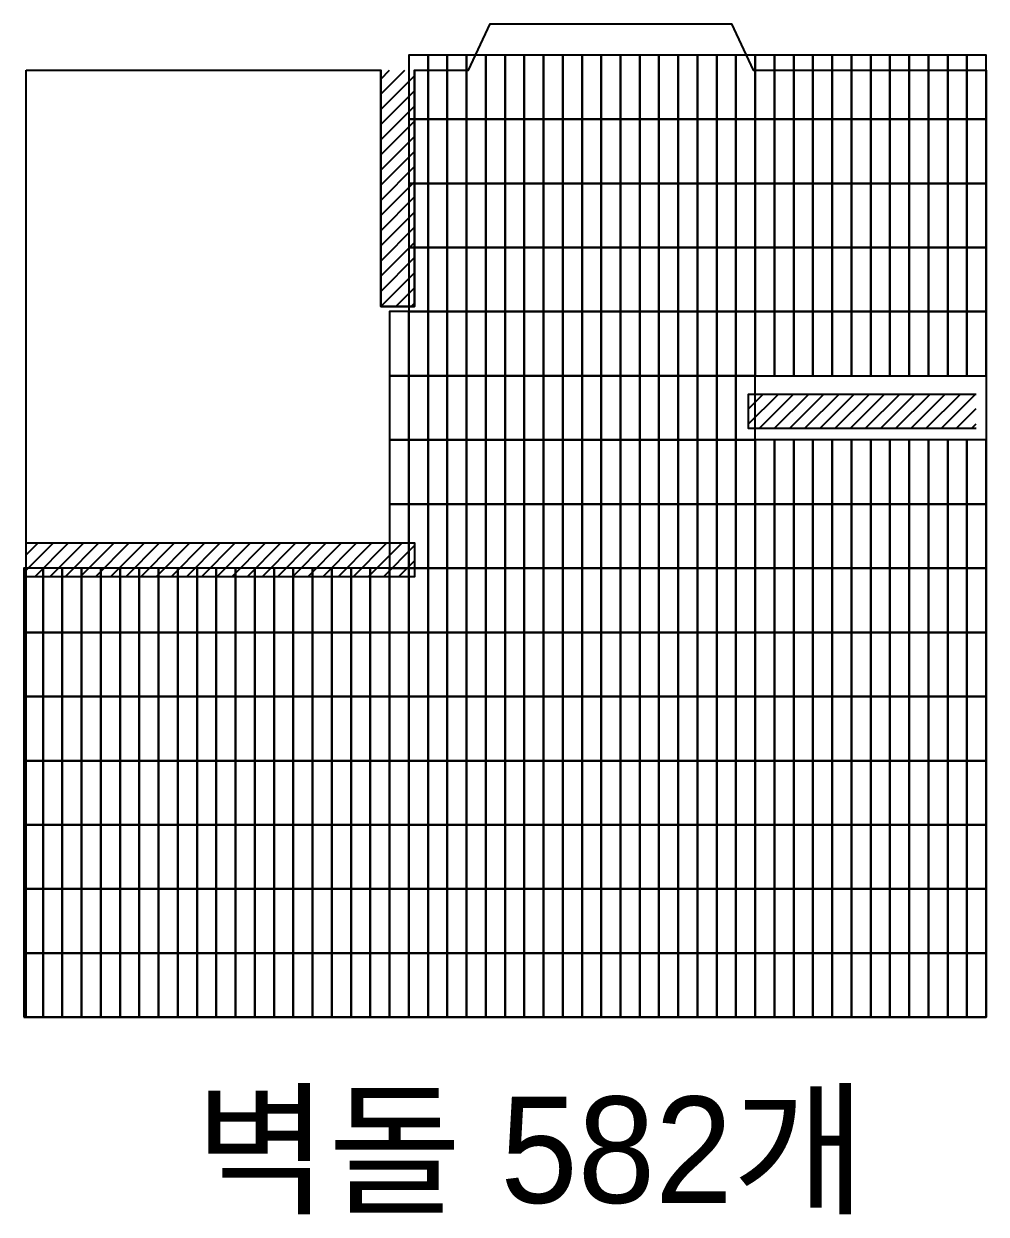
# Model space of a CAD drawing. Header units: millimetres. Extents: x -551172 to 227904, y -3435 to 261611.
# Drawn here: x 160068 to 162918, y 67914 to 71439 of the extents above; entities that cross this region are included whole.
import ezdxf
from ezdxf.enums import TextEntityAlignment as Align

# ---------------------------------------------------------------- set-up
doc = ezdxf.new("R2010")
doc.units = ezdxf.units.MM
doc.header["$LTSCALE"] = 100
for name, color, linetype in [('F-HAT', 251, 'Continuous'), ('F-TEXT @ 1', 3, 'Continuous'), ('F-WALL1', 2, 'Continuous'), ('F-WALL2', 3, 'Continuous')]:
    doc.layers.add(name, color=color, linetype=linetype)
doc.styles.add('YOURNAME', font='HYWULM.TTF')
pattern_1 = [(45, (15384.726, -20000), (-22.4506403, 22.4506403), [])]

msp = doc.modelspace()

# ---------------------------------------------------------------- hatches: boundary and pattern name
at = {"layer": 'F-HAT'}
h = msp.add_hatch(dxfattribs=at)
h.set_pattern_fill('ANSI31', color=256, scale=10)
h.set_pattern_definition(pattern_1)
h.paths.add_polyline_path([(161225.4, 71301.8), (161125.4, 71301.8), (161125.4, 70601.8), (161225.4, 70601.8)])
h.paths.add_polyline_path([(161225.4, 69901.8), (160075.4, 69901.8), (160075.4, 69801.8), (161225.4, 69801.8)])
h = msp.add_hatch(dxfattribs=at)
h.set_pattern_fill('ANSI31', color=256, scale=10)
h.set_pattern_definition(pattern_1)
h.paths.add_polyline_path([(162888.4, 70241.8), (162888.4, 70341.8), (162213.4, 70341.8), (162213.4, 70241.8)])

# ---------------------------------------------------------------- linework, layer by layer
at = {"layer": 'F-WALL1'}
msp.add_lwpolyline([(160075.4, 71301.8), (161125.4, 71301.8), (161125.4, 70601.8), (161225.4, 70601.8), (161225.4, 71301.8), (161385.4, 71301.8), (161449.4, 71439.3), (162164.4, 71439.3), (162228.4, 71301.8), (162918.4, 71301.8), (162918.4, 68496.8), (160075.4, 68496.8), (160075.4, 71301.8)], dxfattribs=at)
at = {"layer": 'F-WALL1', "color": 6}
for points in [[(161208.4, 71156.8), (161265.4, 71156.8), (161265.4, 71346.8), (161208.4, 71346.8)], [(161265.4, 71156.8), (161322.4, 71156.8), (161322.4, 71346.8), (161265.4, 71346.8)], [(161322.4, 71156.8), (161379.4, 71156.8), (161379.4, 71346.8), (161322.4, 71346.8)], [(161379.4, 71156.8), (161436.4, 71156.8), (161436.4, 71346.8), (161379.4, 71346.8)], [(161436.4, 71156.8), (161493.4, 71156.8), (161493.4, 71346.8), (161436.4, 71346.8)], [(161493.4, 71156.8), (161550.4, 71156.8), (161550.4, 71346.8), (161493.4, 71346.8)], [(161550.4, 71156.8), (161607.4, 71156.8), (161607.4, 71346.8), (161550.4, 71346.8)], [(161607.4, 71156.8), (161664.4, 71156.8), (161664.4, 71346.8), (161607.4, 71346.8)], [(161664.4, 71156.8), (161721.4, 71156.8), (161721.4, 71346.8), (161664.4, 71346.8)], [(161721.4, 71156.8), (161778.4, 71156.8), (161778.4, 71346.8), (161721.4, 71346.8)], [(161778.4, 71156.8), (161835.4, 71156.8), (161835.4, 71346.8), (161778.4, 71346.8)], [(161835.4, 71156.8), (161892.4, 71156.8), (161892.4, 71346.8), (161835.4, 71346.8)], [(161892.4, 71156.8), (161949.4, 71156.8), (161949.4, 71346.8), (161892.4, 71346.8)], [(161949.4, 71156.8), (162006.4, 71156.8), (162006.4, 71346.8), (161949.4, 71346.8)], [(162006.4, 71156.8), (162063.4, 71156.8), (162063.4, 71346.8), (162006.4, 71346.8)], [(162063.4, 71156.8), (162120.4, 71156.8), (162120.4, 71346.8), (162063.4, 71346.8)], [(162120.4, 71156.8), (162177.4, 71156.8), (162177.4, 71346.8), (162120.4, 71346.8)], [(162177.4, 71156.8), (162234.4, 71156.8), (162234.4, 71346.8), (162177.4, 71346.8)], [(162234.4, 71156.8), (162291.4, 71156.8), (162291.4, 71346.8), (162234.4, 71346.8)], [(162291.4, 71156.8), (162348.4, 71156.8), (162348.4, 71346.8), (162291.4, 71346.8)], [(162348.4, 71156.8), (162405.4, 71156.8), (162405.4, 71346.8), (162348.4, 71346.8)], [(162405.4, 71156.8), (162462.4, 71156.8), (162462.4, 71346.8), (162405.4, 71346.8)], [(162462.4, 71156.8), (162519.4, 71156.8), (162519.4, 71346.8), (162462.4, 71346.8)], [(162519.4, 71156.8), (162576.4, 71156.8), (162576.4, 71346.8), (162519.4, 71346.8)], [(162576.4, 71156.8), (162633.4, 71156.8), (162633.4, 71346.8), (162576.4, 71346.8)], [(162633.4, 71156.8), (162690.4, 71156.8), (162690.4, 71346.8), (162633.4, 71346.8)], [(162690.4, 71156.8), (162747.4, 71156.8), (162747.4, 71346.8), (162690.4, 71346.8)], [(162747.4, 71156.8), (162804.4, 71156.8), (162804.4, 71346.8), (162747.4, 71346.8)], [(162804.4, 71156.8), (162861.4, 71156.8), (162861.4, 71346.8), (162804.4, 71346.8)], [(162861.4, 71156.8), (162918.4, 71156.8), (162918.4, 71346.8), (162861.4, 71346.8)], [(161208.4, 70966.8), (161265.4, 70966.8), (161265.4, 71156.8), (161208.4, 71156.8)], [(161265.4, 70966.8), (161322.4, 70966.8), (161322.4, 71156.8), (161265.4, 71156.8)], [(161322.4, 70966.8), (161379.4, 70966.8), (161379.4, 71156.8), (161322.4, 71156.8)], [(161379.4, 70966.8), (161436.4, 70966.8), (161436.4, 71156.8), (161379.4, 71156.8)], [(161436.4, 70966.8), (161493.4, 70966.8), (161493.4, 71156.8), (161436.4, 71156.8)], [(161493.4, 70966.8), (161550.4, 70966.8), (161550.4, 71156.8), (161493.4, 71156.8)], [(161550.4, 70966.8), (161607.4, 70966.8), (161607.4, 71156.8), (161550.4, 71156.8)], [(161607.4, 70966.8), (161664.4, 70966.8), (161664.4, 71156.8), (161607.4, 71156.8)], [(161664.4, 70966.8), (161721.4, 70966.8), (161721.4, 71156.8), (161664.4, 71156.8)], [(161721.4, 70966.8), (161778.4, 70966.8), (161778.4, 71156.8), (161721.4, 71156.8)], [(161778.4, 70966.8), (161835.4, 70966.8), (161835.4, 71156.8), (161778.4, 71156.8)], [(161835.4, 70966.8), (161892.4, 70966.8), (161892.4, 71156.8), (161835.4, 71156.8)], [(161892.4, 70966.8), (161949.4, 70966.8), (161949.4, 71156.8), (161892.4, 71156.8)], [(161949.4, 70966.8), (162006.4, 70966.8), (162006.4, 71156.8), (161949.4, 71156.8)], [(162006.4, 70966.8), (162063.4, 70966.8), (162063.4, 71156.8), (162006.4, 71156.8)], [(162063.4, 70966.8), (162120.4, 70966.8), (162120.4, 71156.8), (162063.4, 71156.8)], [(162120.4, 70966.8), (162177.4, 70966.8), (162177.4, 71156.8), (162120.4, 71156.8)], [(162177.4, 70966.8), (162234.4, 70966.8), (162234.4, 71156.8), (162177.4, 71156.8)], [(162234.4, 70966.8), (162291.4, 70966.8), (162291.4, 71156.8), (162234.4, 71156.8)], [(162291.4, 70966.8), (162348.4, 70966.8), (162348.4, 71156.8), (162291.4, 71156.8)], [(162348.4, 70966.8), (162405.4, 70966.8), (162405.4, 71156.8), (162348.4, 71156.8)], [(162405.4, 70966.8), (162462.4, 70966.8), (162462.4, 71156.8), (162405.4, 71156.8)], [(162462.4, 70966.8), (162519.4, 70966.8), (162519.4, 71156.8), (162462.4, 71156.8)], [(162519.4, 70966.8), (162576.4, 70966.8), (162576.4, 71156.8), (162519.4, 71156.8)], [(162576.4, 70966.8), (162633.4, 70966.8), (162633.4, 71156.8), (162576.4, 71156.8)], [(162633.4, 70966.8), (162690.4, 70966.8), (162690.4, 71156.8), (162633.4, 71156.8)], [(162690.4, 70966.8), (162747.4, 70966.8), (162747.4, 71156.8), (162690.4, 71156.8)], [(162747.4, 70966.8), (162804.4, 70966.8), (162804.4, 71156.8), (162747.4, 71156.8)], [(162804.4, 70966.8), (162861.4, 70966.8), (162861.4, 71156.8), (162804.4, 71156.8)], [(162861.4, 70966.8), (162918.4, 70966.8), (162918.4, 71156.8), (162861.4, 71156.8)], [(161208.4, 70776.8), (161265.4, 70776.8), (161265.4, 70966.8), (161208.4, 70966.8)], [(161265.4, 70776.8), (161322.4, 70776.8), (161322.4, 70966.8), (161265.4, 70966.8)], [(161322.4, 70776.8), (161379.4, 70776.8), (161379.4, 70966.8), (161322.4, 70966.8)], [(161379.4, 70776.8), (161436.4, 70776.8), (161436.4, 70966.8), (161379.4, 70966.8)], [(161436.4, 70776.8), (161493.4, 70776.8), (161493.4, 70966.8), (161436.4, 70966.8)], [(161493.4, 70776.8), (161550.4, 70776.8), (161550.4, 70966.8), (161493.4, 70966.8)], [(161550.4, 70776.8), (161607.4, 70776.8), (161607.4, 70966.8), (161550.4, 70966.8)], [(161607.4, 70776.8), (161664.4, 70776.8), (161664.4, 70966.8), (161607.4, 70966.8)], [(161664.4, 70776.8), (161721.4, 70776.8), (161721.4, 70966.8), (161664.4, 70966.8)], [(161721.4, 70776.8), (161778.4, 70776.8), (161778.4, 70966.8), (161721.4, 70966.8)], [(161778.4, 70776.8), (161835.4, 70776.8), (161835.4, 70966.8), (161778.4, 70966.8)], [(161835.4, 70776.8), (161892.4, 70776.8), (161892.4, 70966.8), (161835.4, 70966.8)], [(161892.4, 70776.8), (161949.4, 70776.8), (161949.4, 70966.8), (161892.4, 70966.8)], [(161949.4, 70776.8), (162006.4, 70776.8), (162006.4, 70966.8), (161949.4, 70966.8)], [(162006.4, 70776.8), (162063.4, 70776.8), (162063.4, 70966.8), (162006.4, 70966.8)], [(162063.4, 70776.8), (162120.4, 70776.8), (162120.4, 70966.8), (162063.4, 70966.8)], [(162120.4, 70776.8), (162177.4, 70776.8), (162177.4, 70966.8), (162120.4, 70966.8)], [(162177.4, 70776.8), (162234.4, 70776.8), (162234.4, 70966.8), (162177.4, 70966.8)], [(162234.4, 70776.8), (162291.4, 70776.8), (162291.4, 70966.8), (162234.4, 70966.8)], [(162291.4, 70776.8), (162348.4, 70776.8), (162348.4, 70966.8), (162291.4, 70966.8)], [(162348.4, 70776.8), (162405.4, 70776.8), (162405.4, 70966.8), (162348.4, 70966.8)], [(162405.4, 70776.8), (162462.4, 70776.8), (162462.4, 70966.8), (162405.4, 70966.8)], [(162462.4, 70776.8), (162519.4, 70776.8), (162519.4, 70966.8), (162462.4, 70966.8)], [(162519.4, 70776.8), (162576.4, 70776.8), (162576.4, 70966.8), (162519.4, 70966.8)], [(162576.4, 70776.8), (162633.4, 70776.8), (162633.4, 70966.8), (162576.4, 70966.8)], [(162633.4, 70776.8), (162690.4, 70776.8), (162690.4, 70966.8), (162633.4, 70966.8)], [(162690.4, 70776.8), (162747.4, 70776.8), (162747.4, 70966.8), (162690.4, 70966.8)], [(162747.4, 70776.8), (162804.4, 70776.8), (162804.4, 70966.8), (162747.4, 70966.8)], [(162804.4, 70776.8), (162861.4, 70776.8), (162861.4, 70966.8), (162804.4, 70966.8)], [(162861.4, 70776.8), (162918.4, 70776.8), (162918.4, 70966.8), (162861.4, 70966.8)], [(161208.4, 70586.8), (161265.4, 70586.8), (161265.4, 70776.8), (161208.4, 70776.8)], [(161265.4, 70586.8), (161322.4, 70586.8), (161322.4, 70776.8), (161265.4, 70776.8)], [(161322.4, 70586.8), (161379.4, 70586.8), (161379.4, 70776.8), (161322.4, 70776.8)], [(161379.4, 70586.8), (161436.4, 70586.8), (161436.4, 70776.8), (161379.4, 70776.8)], [(161436.4, 70586.8), (161493.4, 70586.8), (161493.4, 70776.8), (161436.4, 70776.8)], [(161493.4, 70586.8), (161550.4, 70586.8), (161550.4, 70776.8), (161493.4, 70776.8)], [(161550.4, 70586.8), (161607.4, 70586.8), (161607.4, 70776.8), (161550.4, 70776.8)], [(161607.4, 70586.8), (161664.4, 70586.8), (161664.4, 70776.8), (161607.4, 70776.8)], [(161664.4, 70586.8), (161721.4, 70586.8), (161721.4, 70776.8), (161664.4, 70776.8)], [(161721.4, 70586.8), (161778.4, 70586.8), (161778.4, 70776.8), (161721.4, 70776.8)], [(161778.4, 70586.8), (161835.4, 70586.8), (161835.4, 70776.8), (161778.4, 70776.8)], [(161835.4, 70586.8), (161892.4, 70586.8), (161892.4, 70776.8), (161835.4, 70776.8)], [(161892.4, 70586.8), (161949.4, 70586.8), (161949.4, 70776.8), (161892.4, 70776.8)], [(161949.4, 70586.8), (162006.4, 70586.8), (162006.4, 70776.8), (161949.4, 70776.8)], [(162006.4, 70586.8), (162063.4, 70586.8), (162063.4, 70776.8), (162006.4, 70776.8)], [(162063.4, 70586.8), (162120.4, 70586.8), (162120.4, 70776.8), (162063.4, 70776.8)], [(162120.4, 70586.8), (162177.4, 70586.8), (162177.4, 70776.8), (162120.4, 70776.8)], [(162177.4, 70586.8), (162234.4, 70586.8), (162234.4, 70776.8), (162177.4, 70776.8)], [(162234.4, 70586.8), (162291.4, 70586.8), (162291.4, 70776.8), (162234.4, 70776.8)], [(162291.4, 70586.8), (162348.4, 70586.8), (162348.4, 70776.8), (162291.4, 70776.8)], [(162348.4, 70586.8), (162405.4, 70586.8), (162405.4, 70776.8), (162348.4, 70776.8)], [(162405.4, 70586.8), (162462.4, 70586.8), (162462.4, 70776.8), (162405.4, 70776.8)], [(162462.4, 70586.8), (162519.4, 70586.8), (162519.4, 70776.8), (162462.4, 70776.8)], [(162519.4, 70586.8), (162576.4, 70586.8), (162576.4, 70776.8), (162519.4, 70776.8)], [(162576.4, 70586.8), (162633.4, 70586.8), (162633.4, 70776.8), (162576.4, 70776.8)], [(162633.4, 70586.8), (162690.4, 70586.8), (162690.4, 70776.8), (162633.4, 70776.8)], [(162690.4, 70586.8), (162747.4, 70586.8), (162747.4, 70776.8), (162690.4, 70776.8)], [(162747.4, 70586.8), (162804.4, 70586.8), (162804.4, 70776.8), (162747.4, 70776.8)], [(162804.4, 70586.8), (162861.4, 70586.8), (162861.4, 70776.8), (162804.4, 70776.8)], [(162861.4, 70586.8), (162918.4, 70586.8), (162918.4, 70776.8), (162861.4, 70776.8)], [(161151.4, 70396.8), (161208.4, 70396.8), (161208.4, 70586.8), (161151.4, 70586.8)], [(161208.4, 70396.8), (161265.4, 70396.8), (161265.4, 70586.8), (161208.4, 70586.8)], [(161265.4, 70396.8), (161322.4, 70396.8), (161322.4, 70586.8), (161265.4, 70586.8)], [(161322.4, 70396.8), (161379.4, 70396.8), (161379.4, 70586.8), (161322.4, 70586.8)], [(161379.4, 70396.8), (161436.4, 70396.8), (161436.4, 70586.8), (161379.4, 70586.8)], [(161436.4, 70396.8), (161493.4, 70396.8), (161493.4, 70586.8), (161436.4, 70586.8)], [(161493.4, 70396.8), (161550.4, 70396.8), (161550.4, 70586.8), (161493.4, 70586.8)], [(161550.4, 70396.8), (161607.4, 70396.8), (161607.4, 70586.8), (161550.4, 70586.8)], [(161607.4, 70396.8), (161664.4, 70396.8), (161664.4, 70586.8), (161607.4, 70586.8)], [(161664.4, 70396.8), (161721.4, 70396.8), (161721.4, 70586.8), (161664.4, 70586.8)], [(161721.4, 70396.8), (161778.4, 70396.8), (161778.4, 70586.8), (161721.4, 70586.8)], [(161778.4, 70396.8), (161835.4, 70396.8), (161835.4, 70586.8), (161778.4, 70586.8)], [(161835.4, 70396.8), (161892.4, 70396.8), (161892.4, 70586.8), (161835.4, 70586.8)], [(161892.4, 70396.8), (161949.4, 70396.8), (161949.4, 70586.8), (161892.4, 70586.8)], [(161949.4, 70396.8), (162006.4, 70396.8), (162006.4, 70586.8), (161949.4, 70586.8)], [(162006.4, 70396.8), (162063.4, 70396.8), (162063.4, 70586.8), (162006.4, 70586.8)], [(162063.4, 70396.8), (162120.4, 70396.8), (162120.4, 70586.8), (162063.4, 70586.8)], [(162120.4, 70396.8), (162177.4, 70396.8), (162177.4, 70586.8), (162120.4, 70586.8)], [(162177.4, 70396.8), (162234.4, 70396.8), (162234.4, 70586.8), (162177.4, 70586.8)], [(162234.4, 70396.8), (162291.4, 70396.8), (162291.4, 70586.8), (162234.4, 70586.8)], [(162291.4, 70396.8), (162348.4, 70396.8), (162348.4, 70586.8), (162291.4, 70586.8)], [(162348.4, 70396.8), (162405.4, 70396.8), (162405.4, 70586.8), (162348.4, 70586.8)], [(162405.4, 70396.8), (162462.4, 70396.8), (162462.4, 70586.8), (162405.4, 70586.8)], [(162462.4, 70396.8), (162519.4, 70396.8), (162519.4, 70586.8), (162462.4, 70586.8)], [(162519.4, 70396.8), (162576.4, 70396.8), (162576.4, 70586.8), (162519.4, 70586.8)], [(162576.4, 70396.8), (162633.4, 70396.8), (162633.4, 70586.8), (162576.4, 70586.8)], [(162633.4, 70396.8), (162690.4, 70396.8), (162690.4, 70586.8), (162633.4, 70586.8)], [(162690.4, 70396.8), (162747.4, 70396.8), (162747.4, 70586.8), (162690.4, 70586.8)], [(162747.4, 70396.8), (162804.4, 70396.8), (162804.4, 70586.8), (162747.4, 70586.8)], [(162804.4, 70396.8), (162861.4, 70396.8), (162861.4, 70586.8), (162804.4, 70586.8)], [(162861.4, 70396.8), (162918.4, 70396.8), (162918.4, 70586.8), (162861.4, 70586.8)], [(161151.4, 70206.8), (161208.4, 70206.8), (161208.4, 70396.8), (161151.4, 70396.8)], [(161208.4, 70206.8), (161265.4, 70206.8), (161265.4, 70396.8), (161208.4, 70396.8)], [(161265.4, 70206.8), (161322.4, 70206.8), (161322.4, 70396.8), (161265.4, 70396.8)], [(161322.4, 70206.8), (161379.4, 70206.8), (161379.4, 70396.8), (161322.4, 70396.8)], [(161379.4, 70206.8), (161436.4, 70206.8), (161436.4, 70396.8), (161379.4, 70396.8)], [(161436.4, 70206.8), (161493.4, 70206.8), (161493.4, 70396.8), (161436.4, 70396.8)], [(161493.4, 70206.8), (161550.4, 70206.8), (161550.4, 70396.8), (161493.4, 70396.8)], [(161550.4, 70206.8), (161607.4, 70206.8), (161607.4, 70396.8), (161550.4, 70396.8)], [(161607.4, 70206.8), (161664.4, 70206.8), (161664.4, 70396.8), (161607.4, 70396.8)], [(161664.4, 70206.8), (161721.4, 70206.8), (161721.4, 70396.8), (161664.4, 70396.8)], [(161721.4, 70206.8), (161778.4, 70206.8), (161778.4, 70396.8), (161721.4, 70396.8)], [(161778.4, 70206.8), (161835.4, 70206.8), (161835.4, 70396.8), (161778.4, 70396.8)], [(161835.4, 70206.8), (161892.4, 70206.8), (161892.4, 70396.8), (161835.4, 70396.8)], [(161892.4, 70206.8), (161949.4, 70206.8), (161949.4, 70396.8), (161892.4, 70396.8)], [(161949.4, 70206.8), (162006.4, 70206.8), (162006.4, 70396.8), (161949.4, 70396.8)], [(162006.4, 70206.8), (162063.4, 70206.8), (162063.4, 70396.8), (162006.4, 70396.8)], [(162063.4, 70206.8), (162120.4, 70206.8), (162120.4, 70396.8), (162063.4, 70396.8)], [(162120.4, 70206.8), (162177.4, 70206.8), (162177.4, 70396.8), (162120.4, 70396.8)], [(162177.4, 70206.8), (162234.4, 70206.8), (162234.4, 70396.8), (162177.4, 70396.8)], [(161151.4, 70016.8), (161208.4, 70016.8), (161208.4, 70206.8), (161151.4, 70206.8)], [(161208.4, 70016.8), (161265.4, 70016.8), (161265.4, 70206.8), (161208.4, 70206.8)], [(161265.4, 70016.8), (161322.4, 70016.8), (161322.4, 70206.8), (161265.4, 70206.8)], [(161322.4, 70016.8), (161379.4, 70016.8), (161379.4, 70206.8), (161322.4, 70206.8)], [(161379.4, 70016.8), (161436.4, 70016.8), (161436.4, 70206.8), (161379.4, 70206.8)], [(161436.4, 70016.8), (161493.4, 70016.8), (161493.4, 70206.8), (161436.4, 70206.8)], [(161493.4, 70016.8), (161550.4, 70016.8), (161550.4, 70206.8), (161493.4, 70206.8)], [(161550.4, 70016.8), (161607.4, 70016.8), (161607.4, 70206.8), (161550.4, 70206.8)], [(161607.4, 70016.8), (161664.4, 70016.8), (161664.4, 70206.8), (161607.4, 70206.8)], [(161664.4, 70016.8), (161721.4, 70016.8), (161721.4, 70206.8), (161664.4, 70206.8)], [(161721.4, 70016.8), (161778.4, 70016.8), (161778.4, 70206.8), (161721.4, 70206.8)], [(161778.4, 70016.8), (161835.4, 70016.8), (161835.4, 70206.8), (161778.4, 70206.8)], [(161835.4, 70016.8), (161892.4, 70016.8), (161892.4, 70206.8), (161835.4, 70206.8)], [(161892.4, 70016.8), (161949.4, 70016.8), (161949.4, 70206.8), (161892.4, 70206.8)], [(161949.4, 70016.8), (162006.4, 70016.8), (162006.4, 70206.8), (161949.4, 70206.8)], [(162006.4, 70016.8), (162063.4, 70016.8), (162063.4, 70206.8), (162006.4, 70206.8)], [(162063.4, 70016.8), (162120.4, 70016.8), (162120.4, 70206.8), (162063.4, 70206.8)], [(162120.4, 70016.8), (162177.4, 70016.8), (162177.4, 70206.8), (162120.4, 70206.8)], [(162177.4, 70016.8), (162234.4, 70016.8), (162234.4, 70206.8), (162177.4, 70206.8)], [(162234.4, 70016.8), (162291.4, 70016.8), (162291.4, 70206.8), (162234.4, 70206.8)], [(162291.4, 70016.8), (162348.4, 70016.8), (162348.4, 70206.8), (162291.4, 70206.8)], [(162348.4, 70016.8), (162405.4, 70016.8), (162405.4, 70206.8), (162348.4, 70206.8)], [(162405.4, 70016.8), (162462.4, 70016.8), (162462.4, 70206.8), (162405.4, 70206.8)], [(162462.4, 70016.8), (162519.4, 70016.8), (162519.4, 70206.8), (162462.4, 70206.8)], [(162519.4, 70016.8), (162576.4, 70016.8), (162576.4, 70206.8), (162519.4, 70206.8)], [(162576.4, 70016.8), (162633.4, 70016.8), (162633.4, 70206.8), (162576.4, 70206.8)], [(162633.4, 70016.8), (162690.4, 70016.8), (162690.4, 70206.8), (162633.4, 70206.8)], [(162690.4, 70016.8), (162747.4, 70016.8), (162747.4, 70206.8), (162690.4, 70206.8)], [(162747.4, 70016.8), (162804.4, 70016.8), (162804.4, 70206.8), (162747.4, 70206.8)], [(162804.4, 70016.8), (162861.4, 70016.8), (162861.4, 70206.8), (162804.4, 70206.8)], [(162861.4, 70016.8), (162918.4, 70016.8), (162918.4, 70206.8), (162861.4, 70206.8)], [(161151.4, 69826.8), (161208.4, 69826.8), (161208.4, 70016.8), (161151.4, 70016.8)], [(161208.4, 69826.8), (161265.4, 69826.8), (161265.4, 70016.8), (161208.4, 70016.8)], [(161265.4, 69826.8), (161322.4, 69826.8), (161322.4, 70016.8), (161265.4, 70016.8)], [(161322.4, 69826.8), (161379.4, 69826.8), (161379.4, 70016.8), (161322.4, 70016.8)], [(161379.4, 69826.8), (161436.4, 69826.8), (161436.4, 70016.8), (161379.4, 70016.8)], [(161436.4, 69826.8), (161493.4, 69826.8), (161493.4, 70016.8), (161436.4, 70016.8)], [(161493.4, 69826.8), (161550.4, 69826.8), (161550.4, 70016.8), (161493.4, 70016.8)], [(161550.4, 69826.8), (161607.4, 69826.8), (161607.4, 70016.8), (161550.4, 70016.8)], [(161607.4, 69826.8), (161664.4, 69826.8), (161664.4, 70016.8), (161607.4, 70016.8)], [(161664.4, 69826.8), (161721.4, 69826.8), (161721.4, 70016.8), (161664.4, 70016.8)], [(161721.4, 69826.8), (161778.4, 69826.8), (161778.4, 70016.8), (161721.4, 70016.8)], [(161778.4, 69826.8), (161835.4, 69826.8), (161835.4, 70016.8), (161778.4, 70016.8)], [(161835.4, 69826.8), (161892.4, 69826.8), (161892.4, 70016.8), (161835.4, 70016.8)], [(161892.4, 69826.8), (161949.4, 69826.8), (161949.4, 70016.8), (161892.4, 70016.8)], [(161949.4, 69826.8), (162006.4, 69826.8), (162006.4, 70016.8), (161949.4, 70016.8)], [(162006.4, 69826.8), (162063.4, 69826.8), (162063.4, 70016.8), (162006.4, 70016.8)], [(162063.4, 69826.8), (162120.4, 69826.8), (162120.4, 70016.8), (162063.4, 70016.8)], [(162120.4, 69826.8), (162177.4, 69826.8), (162177.4, 70016.8), (162120.4, 70016.8)], [(162177.4, 69826.8), (162234.4, 69826.8), (162234.4, 70016.8), (162177.4, 70016.8)], [(162234.4, 69826.8), (162291.4, 69826.8), (162291.4, 70016.8), (162234.4, 70016.8)], [(162291.4, 69826.8), (162348.4, 69826.8), (162348.4, 70016.8), (162291.4, 70016.8)], [(162348.4, 69826.8), (162405.4, 69826.8), (162405.4, 70016.8), (162348.4, 70016.8)], [(162405.4, 69826.8), (162462.4, 69826.8), (162462.4, 70016.8), (162405.4, 70016.8)], [(162462.4, 69826.8), (162519.4, 69826.8), (162519.4, 70016.8), (162462.4, 70016.8)], [(162519.4, 69826.8), (162576.4, 69826.8), (162576.4, 70016.8), (162519.4, 70016.8)], [(162576.4, 69826.8), (162633.4, 69826.8), (162633.4, 70016.8), (162576.4, 70016.8)], [(162633.4, 69826.8), (162690.4, 69826.8), (162690.4, 70016.8), (162633.4, 70016.8)], [(162690.4, 69826.8), (162747.4, 69826.8), (162747.4, 70016.8), (162690.4, 70016.8)], [(162747.4, 69826.8), (162804.4, 69826.8), (162804.4, 70016.8), (162747.4, 70016.8)], [(162804.4, 69826.8), (162861.4, 69826.8), (162861.4, 70016.8), (162804.4, 70016.8)], [(162861.4, 69826.8), (162918.4, 69826.8), (162918.4, 70016.8), (162861.4, 70016.8)], [(160068.4, 69636.8), (160125.4, 69636.8), (160125.4, 69826.8), (160068.4, 69826.8)], [(160125.4, 69636.8), (160182.4, 69636.8), (160182.4, 69826.8), (160125.4, 69826.8)], [(160182.4, 69636.8), (160239.4, 69636.8), (160239.4, 69826.8), (160182.4, 69826.8)], [(160239.4, 69636.8), (160296.4, 69636.8), (160296.4, 69826.8), (160239.4, 69826.8)], [(160296.4, 69636.8), (160353.4, 69636.8), (160353.4, 69826.8), (160296.4, 69826.8)], [(160353.4, 69636.8), (160410.4, 69636.8), (160410.4, 69826.8), (160353.4, 69826.8)], [(160410.4, 69636.8), (160467.4, 69636.8), (160467.4, 69826.8), (160410.4, 69826.8)], [(160467.4, 69636.8), (160524.4, 69636.8), (160524.4, 69826.8), (160467.4, 69826.8)], [(160524.4, 69636.8), (160581.4, 69636.8), (160581.4, 69826.8), (160524.4, 69826.8)], [(160581.4, 69636.8), (160638.4, 69636.8), (160638.4, 69826.8), (160581.4, 69826.8)], [(160638.4, 69636.8), (160695.4, 69636.8), (160695.4, 69826.8), (160638.4, 69826.8)], [(160695.4, 69636.8), (160752.4, 69636.8), (160752.4, 69826.8), (160695.4, 69826.8)], [(160752.4, 69636.8), (160809.4, 69636.8), (160809.4, 69826.8), (160752.4, 69826.8)], [(160809.4, 69636.8), (160866.4, 69636.8), (160866.4, 69826.8), (160809.4, 69826.8)], [(160866.4, 69636.8), (160923.4, 69636.8), (160923.4, 69826.8), (160866.4, 69826.8)], [(160923.4, 69636.8), (160980.4, 69636.8), (160980.4, 69826.8), (160923.4, 69826.8)], [(160980.4, 69636.8), (161037.4, 69636.8), (161037.4, 69826.8), (160980.4, 69826.8)], [(161037.4, 69636.8), (161094.4, 69636.8), (161094.4, 69826.8), (161037.4, 69826.8)], [(161094.4, 69636.8), (161151.4, 69636.8), (161151.4, 69826.8), (161094.4, 69826.8)], [(161151.4, 69636.8), (161208.4, 69636.8), (161208.4, 69826.8), (161151.4, 69826.8)], [(161208.4, 69636.8), (161265.4, 69636.8), (161265.4, 69826.8), (161208.4, 69826.8)], [(161265.4, 69636.8), (161322.4, 69636.8), (161322.4, 69826.8), (161265.4, 69826.8)], [(161322.4, 69636.8), (161379.4, 69636.8), (161379.4, 69826.8), (161322.4, 69826.8)], [(161379.4, 69636.8), (161436.4, 69636.8), (161436.4, 69826.8), (161379.4, 69826.8)], [(161436.4, 69636.8), (161493.4, 69636.8), (161493.4, 69826.8), (161436.4, 69826.8)], [(161493.4, 69636.8), (161550.4, 69636.8), (161550.4, 69826.8), (161493.4, 69826.8)], [(161550.4, 69636.8), (161607.4, 69636.8), (161607.4, 69826.8), (161550.4, 69826.8)], [(161607.4, 69636.8), (161664.4, 69636.8), (161664.4, 69826.8), (161607.4, 69826.8)], [(161664.4, 69636.8), (161721.4, 69636.8), (161721.4, 69826.8), (161664.4, 69826.8)], [(161721.4, 69636.8), (161778.4, 69636.8), (161778.4, 69826.8), (161721.4, 69826.8)], [(161778.4, 69636.8), (161835.4, 69636.8), (161835.4, 69826.8), (161778.4, 69826.8)], [(161835.4, 69636.8), (161892.4, 69636.8), (161892.4, 69826.8), (161835.4, 69826.8)], [(161892.4, 69636.8), (161949.4, 69636.8), (161949.4, 69826.8), (161892.4, 69826.8)], [(161949.4, 69636.8), (162006.4, 69636.8), (162006.4, 69826.8), (161949.4, 69826.8)], [(162006.4, 69636.8), (162063.4, 69636.8), (162063.4, 69826.8), (162006.4, 69826.8)], [(162063.4, 69636.8), (162120.4, 69636.8), (162120.4, 69826.8), (162063.4, 69826.8)], [(162120.4, 69636.8), (162177.4, 69636.8), (162177.4, 69826.8), (162120.4, 69826.8)], [(162177.4, 69636.8), (162234.4, 69636.8), (162234.4, 69826.8), (162177.4, 69826.8)], [(162234.4, 69636.8), (162291.4, 69636.8), (162291.4, 69826.8), (162234.4, 69826.8)], [(162291.4, 69636.8), (162348.4, 69636.8), (162348.4, 69826.8), (162291.4, 69826.8)], [(162348.4, 69636.8), (162405.4, 69636.8), (162405.4, 69826.8), (162348.4, 69826.8)], [(162405.4, 69636.8), (162462.4, 69636.8), (162462.4, 69826.8), (162405.4, 69826.8)], [(162462.4, 69636.8), (162519.4, 69636.8), (162519.4, 69826.8), (162462.4, 69826.8)], [(162519.4, 69636.8), (162576.4, 69636.8), (162576.4, 69826.8), (162519.4, 69826.8)], [(162576.4, 69636.8), (162633.4, 69636.8), (162633.4, 69826.8), (162576.4, 69826.8)], [(162633.4, 69636.8), (162690.4, 69636.8), (162690.4, 69826.8), (162633.4, 69826.8)], [(162690.4, 69636.8), (162747.4, 69636.8), (162747.4, 69826.8), (162690.4, 69826.8)], [(162747.4, 69636.8), (162804.4, 69636.8), (162804.4, 69826.8), (162747.4, 69826.8)], [(162804.4, 69636.8), (162861.4, 69636.8), (162861.4, 69826.8), (162804.4, 69826.8)], [(162861.4, 69636.8), (162918.4, 69636.8), (162918.4, 69826.8), (162861.4, 69826.8)], [(160068.4, 69446.8), (160125.4, 69446.8), (160125.4, 69636.8), (160068.4, 69636.8)], [(160125.4, 69446.8), (160182.4, 69446.8), (160182.4, 69636.8), (160125.4, 69636.8)], [(160182.4, 69446.8), (160239.4, 69446.8), (160239.4, 69636.8), (160182.4, 69636.8)], [(160239.4, 69446.8), (160296.4, 69446.8), (160296.4, 69636.8), (160239.4, 69636.8)], [(160296.4, 69446.8), (160353.4, 69446.8), (160353.4, 69636.8), (160296.4, 69636.8)], [(160353.4, 69446.8), (160410.4, 69446.8), (160410.4, 69636.8), (160353.4, 69636.8)], [(160410.4, 69446.8), (160467.4, 69446.8), (160467.4, 69636.8), (160410.4, 69636.8)], [(160467.4, 69446.8), (160524.4, 69446.8), (160524.4, 69636.8), (160467.4, 69636.8)], [(160524.4, 69446.8), (160581.4, 69446.8), (160581.4, 69636.8), (160524.4, 69636.8)], [(160581.4, 69446.8), (160638.4, 69446.8), (160638.4, 69636.8), (160581.4, 69636.8)], [(160638.4, 69446.8), (160695.4, 69446.8), (160695.4, 69636.8), (160638.4, 69636.8)], [(160695.4, 69446.8), (160752.4, 69446.8), (160752.4, 69636.8), (160695.4, 69636.8)], [(160752.4, 69446.8), (160809.4, 69446.8), (160809.4, 69636.8), (160752.4, 69636.8)], [(160809.4, 69446.8), (160866.4, 69446.8), (160866.4, 69636.8), (160809.4, 69636.8)], [(160866.4, 69446.8), (160923.4, 69446.8), (160923.4, 69636.8), (160866.4, 69636.8)], [(160923.4, 69446.8), (160980.4, 69446.8), (160980.4, 69636.8), (160923.4, 69636.8)], [(160980.4, 69446.8), (161037.4, 69446.8), (161037.4, 69636.8), (160980.4, 69636.8)], [(161037.4, 69446.8), (161094.4, 69446.8), (161094.4, 69636.8), (161037.4, 69636.8)], [(161094.4, 69446.8), (161151.4, 69446.8), (161151.4, 69636.8), (161094.4, 69636.8)], [(161151.4, 69446.8), (161208.4, 69446.8), (161208.4, 69636.8), (161151.4, 69636.8)], [(161208.4, 69446.8), (161265.4, 69446.8), (161265.4, 69636.8), (161208.4, 69636.8)], [(161265.4, 69446.8), (161322.4, 69446.8), (161322.4, 69636.8), (161265.4, 69636.8)], [(161322.4, 69446.8), (161379.4, 69446.8), (161379.4, 69636.8), (161322.4, 69636.8)], [(161379.4, 69446.8), (161436.4, 69446.8), (161436.4, 69636.8), (161379.4, 69636.8)], [(161436.4, 69446.8), (161493.4, 69446.8), (161493.4, 69636.8), (161436.4, 69636.8)], [(161493.4, 69446.8), (161550.4, 69446.8), (161550.4, 69636.8), (161493.4, 69636.8)], [(161550.4, 69446.8), (161607.4, 69446.8), (161607.4, 69636.8), (161550.4, 69636.8)], [(161607.4, 69446.8), (161664.4, 69446.8), (161664.4, 69636.8), (161607.4, 69636.8)], [(161664.4, 69446.8), (161721.4, 69446.8), (161721.4, 69636.8), (161664.4, 69636.8)], [(161721.4, 69446.8), (161778.4, 69446.8), (161778.4, 69636.8), (161721.4, 69636.8)], [(161778.4, 69446.8), (161835.4, 69446.8), (161835.4, 69636.8), (161778.4, 69636.8)], [(161835.4, 69446.8), (161892.4, 69446.8), (161892.4, 69636.8), (161835.4, 69636.8)], [(161892.4, 69446.8), (161949.4, 69446.8), (161949.4, 69636.8), (161892.4, 69636.8)], [(161949.4, 69446.8), (162006.4, 69446.8), (162006.4, 69636.8), (161949.4, 69636.8)], [(162006.4, 69446.8), (162063.4, 69446.8), (162063.4, 69636.8), (162006.4, 69636.8)], [(162063.4, 69446.8), (162120.4, 69446.8), (162120.4, 69636.8), (162063.4, 69636.8)], [(162120.4, 69446.8), (162177.4, 69446.8), (162177.4, 69636.8), (162120.4, 69636.8)], [(162177.4, 69446.8), (162234.4, 69446.8), (162234.4, 69636.8), (162177.4, 69636.8)], [(162234.4, 69446.8), (162291.4, 69446.8), (162291.4, 69636.8), (162234.4, 69636.8)], [(162291.4, 69446.8), (162348.4, 69446.8), (162348.4, 69636.8), (162291.4, 69636.8)], [(162348.4, 69446.8), (162405.4, 69446.8), (162405.4, 69636.8), (162348.4, 69636.8)], [(162405.4, 69446.8), (162462.4, 69446.8), (162462.4, 69636.8), (162405.4, 69636.8)], [(162462.4, 69446.8), (162519.4, 69446.8), (162519.4, 69636.8), (162462.4, 69636.8)], [(162519.4, 69446.8), (162576.4, 69446.8), (162576.4, 69636.8), (162519.4, 69636.8)], [(162576.4, 69446.8), (162633.4, 69446.8), (162633.4, 69636.8), (162576.4, 69636.8)], [(162633.4, 69446.8), (162690.4, 69446.8), (162690.4, 69636.8), (162633.4, 69636.8)], [(162690.4, 69446.8), (162747.4, 69446.8), (162747.4, 69636.8), (162690.4, 69636.8)], [(162747.4, 69446.8), (162804.4, 69446.8), (162804.4, 69636.8), (162747.4, 69636.8)], [(162804.4, 69446.8), (162861.4, 69446.8), (162861.4, 69636.8), (162804.4, 69636.8)], [(162861.4, 69446.8), (162918.4, 69446.8), (162918.4, 69636.8), (162861.4, 69636.8)], [(160068.4, 69256.8), (160125.4, 69256.8), (160125.4, 69446.8), (160068.4, 69446.8)], [(160125.4, 69256.8), (160182.4, 69256.8), (160182.4, 69446.8), (160125.4, 69446.8)], [(160182.4, 69256.8), (160239.4, 69256.8), (160239.4, 69446.8), (160182.4, 69446.8)], [(160239.4, 69256.8), (160296.4, 69256.8), (160296.4, 69446.8), (160239.4, 69446.8)], [(160296.4, 69256.8), (160353.4, 69256.8), (160353.4, 69446.8), (160296.4, 69446.8)], [(160353.4, 69256.8), (160410.4, 69256.8), (160410.4, 69446.8), (160353.4, 69446.8)], [(160410.4, 69256.8), (160467.4, 69256.8), (160467.4, 69446.8), (160410.4, 69446.8)], [(160467.4, 69256.8), (160524.4, 69256.8), (160524.4, 69446.8), (160467.4, 69446.8)], [(160524.4, 69256.8), (160581.4, 69256.8), (160581.4, 69446.8), (160524.4, 69446.8)], [(160581.4, 69256.8), (160638.4, 69256.8), (160638.4, 69446.8), (160581.4, 69446.8)], [(160638.4, 69256.8), (160695.4, 69256.8), (160695.4, 69446.8), (160638.4, 69446.8)], [(160695.4, 69256.8), (160752.4, 69256.8), (160752.4, 69446.8), (160695.4, 69446.8)], [(160752.4, 69256.8), (160809.4, 69256.8), (160809.4, 69446.8), (160752.4, 69446.8)], [(160809.4, 69256.8), (160866.4, 69256.8), (160866.4, 69446.8), (160809.4, 69446.8)], [(160866.4, 69256.8), (160923.4, 69256.8), (160923.4, 69446.8), (160866.4, 69446.8)], [(160923.4, 69256.8), (160980.4, 69256.8), (160980.4, 69446.8), (160923.4, 69446.8)], [(160980.4, 69256.8), (161037.4, 69256.8), (161037.4, 69446.8), (160980.4, 69446.8)], [(161037.4, 69256.8), (161094.4, 69256.8), (161094.4, 69446.8), (161037.4, 69446.8)], [(161094.4, 69256.8), (161151.4, 69256.8), (161151.4, 69446.8), (161094.4, 69446.8)], [(161151.4, 69256.8), (161208.4, 69256.8), (161208.4, 69446.8), (161151.4, 69446.8)], [(161208.4, 69256.8), (161265.4, 69256.8), (161265.4, 69446.8), (161208.4, 69446.8)], [(161265.4, 69256.8), (161322.4, 69256.8), (161322.4, 69446.8), (161265.4, 69446.8)], [(161322.4, 69256.8), (161379.4, 69256.8), (161379.4, 69446.8), (161322.4, 69446.8)], [(161379.4, 69256.8), (161436.4, 69256.8), (161436.4, 69446.8), (161379.4, 69446.8)], [(161436.4, 69256.8), (161493.4, 69256.8), (161493.4, 69446.8), (161436.4, 69446.8)], [(161493.4, 69256.8), (161550.4, 69256.8), (161550.4, 69446.8), (161493.4, 69446.8)], [(161550.4, 69256.8), (161607.4, 69256.8), (161607.4, 69446.8), (161550.4, 69446.8)], [(161607.4, 69256.8), (161664.4, 69256.8), (161664.4, 69446.8), (161607.4, 69446.8)], [(161664.4, 69256.8), (161721.4, 69256.8), (161721.4, 69446.8), (161664.4, 69446.8)], [(161721.4, 69256.8), (161778.4, 69256.8), (161778.4, 69446.8), (161721.4, 69446.8)], [(161778.4, 69256.8), (161835.4, 69256.8), (161835.4, 69446.8), (161778.4, 69446.8)], [(161835.4, 69256.8), (161892.4, 69256.8), (161892.4, 69446.8), (161835.4, 69446.8)], [(161892.4, 69256.8), (161949.4, 69256.8), (161949.4, 69446.8), (161892.4, 69446.8)], [(161949.4, 69256.8), (162006.4, 69256.8), (162006.4, 69446.8), (161949.4, 69446.8)], [(162006.4, 69256.8), (162063.4, 69256.8), (162063.4, 69446.8), (162006.4, 69446.8)], [(162063.4, 69256.8), (162120.4, 69256.8), (162120.4, 69446.8), (162063.4, 69446.8)], [(162120.4, 69256.8), (162177.4, 69256.8), (162177.4, 69446.8), (162120.4, 69446.8)], [(162177.4, 69256.8), (162234.4, 69256.8), (162234.4, 69446.8), (162177.4, 69446.8)], [(162234.4, 69256.8), (162291.4, 69256.8), (162291.4, 69446.8), (162234.4, 69446.8)], [(162291.4, 69256.8), (162348.4, 69256.8), (162348.4, 69446.8), (162291.4, 69446.8)], [(162348.4, 69256.8), (162405.4, 69256.8), (162405.4, 69446.8), (162348.4, 69446.8)], [(162405.4, 69256.8), (162462.4, 69256.8), (162462.4, 69446.8), (162405.4, 69446.8)], [(162462.4, 69256.8), (162519.4, 69256.8), (162519.4, 69446.8), (162462.4, 69446.8)], [(162519.4, 69256.8), (162576.4, 69256.8), (162576.4, 69446.8), (162519.4, 69446.8)], [(162576.4, 69256.8), (162633.4, 69256.8), (162633.4, 69446.8), (162576.4, 69446.8)], [(162633.4, 69256.8), (162690.4, 69256.8), (162690.4, 69446.8), (162633.4, 69446.8)], [(162690.4, 69256.8), (162747.4, 69256.8), (162747.4, 69446.8), (162690.4, 69446.8)], [(162747.4, 69256.8), (162804.4, 69256.8), (162804.4, 69446.8), (162747.4, 69446.8)], [(162804.4, 69256.8), (162861.4, 69256.8), (162861.4, 69446.8), (162804.4, 69446.8)], [(162861.4, 69256.8), (162918.4, 69256.8), (162918.4, 69446.8), (162861.4, 69446.8)], [(160068.4, 69066.8), (160125.4, 69066.8), (160125.4, 69256.8), (160068.4, 69256.8)], [(160125.4, 69066.8), (160182.4, 69066.8), (160182.4, 69256.8), (160125.4, 69256.8)], [(160182.4, 69066.8), (160239.4, 69066.8), (160239.4, 69256.8), (160182.4, 69256.8)], [(160239.4, 69066.8), (160296.4, 69066.8), (160296.4, 69256.8), (160239.4, 69256.8)], [(160296.4, 69066.8), (160353.4, 69066.8), (160353.4, 69256.8), (160296.4, 69256.8)], [(160353.4, 69066.8), (160410.4, 69066.8), (160410.4, 69256.8), (160353.4, 69256.8)], [(160410.4, 69066.8), (160467.4, 69066.8), (160467.4, 69256.8), (160410.4, 69256.8)], [(160467.4, 69066.8), (160524.4, 69066.8), (160524.4, 69256.8), (160467.4, 69256.8)], [(160524.4, 69066.8), (160581.4, 69066.8), (160581.4, 69256.8), (160524.4, 69256.8)], [(160581.4, 69066.8), (160638.4, 69066.8), (160638.4, 69256.8), (160581.4, 69256.8)], [(160638.4, 69066.8), (160695.4, 69066.8), (160695.4, 69256.8), (160638.4, 69256.8)], [(160695.4, 69066.8), (160752.4, 69066.8), (160752.4, 69256.8), (160695.4, 69256.8)], [(160752.4, 69066.8), (160809.4, 69066.8), (160809.4, 69256.8), (160752.4, 69256.8)], [(160809.4, 69066.8), (160866.4, 69066.8), (160866.4, 69256.8), (160809.4, 69256.8)], [(160866.4, 69066.8), (160923.4, 69066.8), (160923.4, 69256.8), (160866.4, 69256.8)], [(160923.4, 69066.8), (160980.4, 69066.8), (160980.4, 69256.8), (160923.4, 69256.8)], [(160980.4, 69066.8), (161037.4, 69066.8), (161037.4, 69256.8), (160980.4, 69256.8)], [(161037.4, 69066.8), (161094.4, 69066.8), (161094.4, 69256.8), (161037.4, 69256.8)], [(161094.4, 69066.8), (161151.4, 69066.8), (161151.4, 69256.8), (161094.4, 69256.8)], [(161151.4, 69066.8), (161208.4, 69066.8), (161208.4, 69256.8), (161151.4, 69256.8)], [(161208.4, 69066.8), (161265.4, 69066.8), (161265.4, 69256.8), (161208.4, 69256.8)], [(161265.4, 69066.8), (161322.4, 69066.8), (161322.4, 69256.8), (161265.4, 69256.8)], [(161322.4, 69066.8), (161379.4, 69066.8), (161379.4, 69256.8), (161322.4, 69256.8)], [(161379.4, 69066.8), (161436.4, 69066.8), (161436.4, 69256.8), (161379.4, 69256.8)], [(161436.4, 69066.8), (161493.4, 69066.8), (161493.4, 69256.8), (161436.4, 69256.8)], [(161493.4, 69066.8), (161550.4, 69066.8), (161550.4, 69256.8), (161493.4, 69256.8)], [(161550.4, 69066.8), (161607.4, 69066.8), (161607.4, 69256.8), (161550.4, 69256.8)], [(161607.4, 69066.8), (161664.4, 69066.8), (161664.4, 69256.8), (161607.4, 69256.8)], [(161664.4, 69066.8), (161721.4, 69066.8), (161721.4, 69256.8), (161664.4, 69256.8)], [(161721.4, 69066.8), (161778.4, 69066.8), (161778.4, 69256.8), (161721.4, 69256.8)], [(161778.4, 69066.8), (161835.4, 69066.8), (161835.4, 69256.8), (161778.4, 69256.8)], [(161835.4, 69066.8), (161892.4, 69066.8), (161892.4, 69256.8), (161835.4, 69256.8)], [(161892.4, 69066.8), (161949.4, 69066.8), (161949.4, 69256.8), (161892.4, 69256.8)], [(161949.4, 69066.8), (162006.4, 69066.8), (162006.4, 69256.8), (161949.4, 69256.8)], [(162006.4, 69066.8), (162063.4, 69066.8), (162063.4, 69256.8), (162006.4, 69256.8)], [(162063.4, 69066.8), (162120.4, 69066.8), (162120.4, 69256.8), (162063.4, 69256.8)], [(162120.4, 69066.8), (162177.4, 69066.8), (162177.4, 69256.8), (162120.4, 69256.8)], [(162177.4, 69066.8), (162234.4, 69066.8), (162234.4, 69256.8), (162177.4, 69256.8)], [(162234.4, 69066.8), (162291.4, 69066.8), (162291.4, 69256.8), (162234.4, 69256.8)], [(162291.4, 69066.8), (162348.4, 69066.8), (162348.4, 69256.8), (162291.4, 69256.8)], [(162348.4, 69066.8), (162405.4, 69066.8), (162405.4, 69256.8), (162348.4, 69256.8)], [(162405.4, 69066.8), (162462.4, 69066.8), (162462.4, 69256.8), (162405.4, 69256.8)], [(162462.4, 69066.8), (162519.4, 69066.8), (162519.4, 69256.8), (162462.4, 69256.8)], [(162519.4, 69066.8), (162576.4, 69066.8), (162576.4, 69256.8), (162519.4, 69256.8)], [(162576.4, 69066.8), (162633.4, 69066.8), (162633.4, 69256.8), (162576.4, 69256.8)], [(162633.4, 69066.8), (162690.4, 69066.8), (162690.4, 69256.8), (162633.4, 69256.8)], [(162690.4, 69066.8), (162747.4, 69066.8), (162747.4, 69256.8), (162690.4, 69256.8)], [(162747.4, 69066.8), (162804.4, 69066.8), (162804.4, 69256.8), (162747.4, 69256.8)], [(162804.4, 69066.8), (162861.4, 69066.8), (162861.4, 69256.8), (162804.4, 69256.8)], [(162861.4, 69066.8), (162918.4, 69066.8), (162918.4, 69256.8), (162861.4, 69256.8)], [(160068.4, 68876.8), (160125.4, 68876.8), (160125.4, 69066.8), (160068.4, 69066.8)], [(160125.4, 68876.8), (160182.4, 68876.8), (160182.4, 69066.8), (160125.4, 69066.8)], [(160182.4, 68876.8), (160239.4, 68876.8), (160239.4, 69066.8), (160182.4, 69066.8)], [(160239.4, 68876.8), (160296.4, 68876.8), (160296.4, 69066.8), (160239.4, 69066.8)], [(160296.4, 68876.8), (160353.4, 68876.8), (160353.4, 69066.8), (160296.4, 69066.8)], [(160353.4, 68876.8), (160410.4, 68876.8), (160410.4, 69066.8), (160353.4, 69066.8)], [(160410.4, 68876.8), (160467.4, 68876.8), (160467.4, 69066.8), (160410.4, 69066.8)], [(160467.4, 68876.8), (160524.4, 68876.8), (160524.4, 69066.8), (160467.4, 69066.8)], [(160524.4, 68876.8), (160581.4, 68876.8), (160581.4, 69066.8), (160524.4, 69066.8)], [(160581.4, 68876.8), (160638.4, 68876.8), (160638.4, 69066.8), (160581.4, 69066.8)], [(160638.4, 68876.8), (160695.4, 68876.8), (160695.4, 69066.8), (160638.4, 69066.8)], [(160695.4, 68876.8), (160752.4, 68876.8), (160752.4, 69066.8), (160695.4, 69066.8)], [(160752.4, 68876.8), (160809.4, 68876.8), (160809.4, 69066.8), (160752.4, 69066.8)], [(160809.4, 68876.8), (160866.4, 68876.8), (160866.4, 69066.8), (160809.4, 69066.8)], [(160866.4, 68876.8), (160923.4, 68876.8), (160923.4, 69066.8), (160866.4, 69066.8)], [(160923.4, 68876.8), (160980.4, 68876.8), (160980.4, 69066.8), (160923.4, 69066.8)], [(160980.4, 68876.8), (161037.4, 68876.8), (161037.4, 69066.8), (160980.4, 69066.8)], [(161037.4, 68876.8), (161094.4, 68876.8), (161094.4, 69066.8), (161037.4, 69066.8)], [(161094.4, 68876.8), (161151.4, 68876.8), (161151.4, 69066.8), (161094.4, 69066.8)], [(161151.4, 68876.8), (161208.4, 68876.8), (161208.4, 69066.8), (161151.4, 69066.8)], [(161208.4, 68876.8), (161265.4, 68876.8), (161265.4, 69066.8), (161208.4, 69066.8)], [(161265.4, 68876.8), (161322.4, 68876.8), (161322.4, 69066.8), (161265.4, 69066.8)], [(161322.4, 68876.8), (161379.4, 68876.8), (161379.4, 69066.8), (161322.4, 69066.8)], [(161379.4, 68876.8), (161436.4, 68876.8), (161436.4, 69066.8), (161379.4, 69066.8)], [(161436.4, 68876.8), (161493.4, 68876.8), (161493.4, 69066.8), (161436.4, 69066.8)], [(161493.4, 68876.8), (161550.4, 68876.8), (161550.4, 69066.8), (161493.4, 69066.8)], [(161550.4, 68876.8), (161607.4, 68876.8), (161607.4, 69066.8), (161550.4, 69066.8)], [(161607.4, 68876.8), (161664.4, 68876.8), (161664.4, 69066.8), (161607.4, 69066.8)], [(161664.4, 68876.8), (161721.4, 68876.8), (161721.4, 69066.8), (161664.4, 69066.8)], [(161721.4, 68876.8), (161778.4, 68876.8), (161778.4, 69066.8), (161721.4, 69066.8)], [(161778.4, 68876.8), (161835.4, 68876.8), (161835.4, 69066.8), (161778.4, 69066.8)], [(161835.4, 68876.8), (161892.4, 68876.8), (161892.4, 69066.8), (161835.4, 69066.8)], [(161892.4, 68876.8), (161949.4, 68876.8), (161949.4, 69066.8), (161892.4, 69066.8)], [(161949.4, 68876.8), (162006.4, 68876.8), (162006.4, 69066.8), (161949.4, 69066.8)], [(162006.4, 68876.8), (162063.4, 68876.8), (162063.4, 69066.8), (162006.4, 69066.8)], [(162063.4, 68876.8), (162120.4, 68876.8), (162120.4, 69066.8), (162063.4, 69066.8)], [(162120.4, 68876.8), (162177.4, 68876.8), (162177.4, 69066.8), (162120.4, 69066.8)], [(162177.4, 68876.8), (162234.4, 68876.8), (162234.4, 69066.8), (162177.4, 69066.8)], [(162234.4, 68876.8), (162291.4, 68876.8), (162291.4, 69066.8), (162234.4, 69066.8)], [(162291.4, 68876.8), (162348.4, 68876.8), (162348.4, 69066.8), (162291.4, 69066.8)], [(162348.4, 68876.8), (162405.4, 68876.8), (162405.4, 69066.8), (162348.4, 69066.8)], [(162405.4, 68876.8), (162462.4, 68876.8), (162462.4, 69066.8), (162405.4, 69066.8)], [(162462.4, 68876.8), (162519.4, 68876.8), (162519.4, 69066.8), (162462.4, 69066.8)], [(162519.4, 68876.8), (162576.4, 68876.8), (162576.4, 69066.8), (162519.4, 69066.8)], [(162576.4, 68876.8), (162633.4, 68876.8), (162633.4, 69066.8), (162576.4, 69066.8)], [(162633.4, 68876.8), (162690.4, 68876.8), (162690.4, 69066.8), (162633.4, 69066.8)], [(162690.4, 68876.8), (162747.4, 68876.8), (162747.4, 69066.8), (162690.4, 69066.8)], [(162747.4, 68876.8), (162804.4, 68876.8), (162804.4, 69066.8), (162747.4, 69066.8)], [(162804.4, 68876.8), (162861.4, 68876.8), (162861.4, 69066.8), (162804.4, 69066.8)], [(162861.4, 68876.8), (162918.4, 68876.8), (162918.4, 69066.8), (162861.4, 69066.8)], [(160068.4, 68686.8), (160125.4, 68686.8), (160125.4, 68876.8), (160068.4, 68876.8)], [(160125.4, 68686.8), (160182.4, 68686.8), (160182.4, 68876.8), (160125.4, 68876.8)], [(160182.4, 68686.8), (160239.4, 68686.8), (160239.4, 68876.8), (160182.4, 68876.8)], [(160239.4, 68686.8), (160296.4, 68686.8), (160296.4, 68876.8), (160239.4, 68876.8)], [(160296.4, 68686.8), (160353.4, 68686.8), (160353.4, 68876.8), (160296.4, 68876.8)], [(160353.4, 68686.8), (160410.4, 68686.8), (160410.4, 68876.8), (160353.4, 68876.8)], [(160410.4, 68686.8), (160467.4, 68686.8), (160467.4, 68876.8), (160410.4, 68876.8)], [(160467.4, 68686.8), (160524.4, 68686.8), (160524.4, 68876.8), (160467.4, 68876.8)], [(160524.4, 68686.8), (160581.4, 68686.8), (160581.4, 68876.8), (160524.4, 68876.8)], [(160581.4, 68686.8), (160638.4, 68686.8), (160638.4, 68876.8), (160581.4, 68876.8)], [(160638.4, 68686.8), (160695.4, 68686.8), (160695.4, 68876.8), (160638.4, 68876.8)], [(160695.4, 68686.8), (160752.4, 68686.8), (160752.4, 68876.8), (160695.4, 68876.8)], [(160752.4, 68686.8), (160809.4, 68686.8), (160809.4, 68876.8), (160752.4, 68876.8)], [(160809.4, 68686.8), (160866.4, 68686.8), (160866.4, 68876.8), (160809.4, 68876.8)], [(160866.4, 68686.8), (160923.4, 68686.8), (160923.4, 68876.8), (160866.4, 68876.8)], [(160923.4, 68686.8), (160980.4, 68686.8), (160980.4, 68876.8), (160923.4, 68876.8)], [(160980.4, 68686.8), (161037.4, 68686.8), (161037.4, 68876.8), (160980.4, 68876.8)], [(161037.4, 68686.8), (161094.4, 68686.8), (161094.4, 68876.8), (161037.4, 68876.8)], [(161094.4, 68686.8), (161151.4, 68686.8), (161151.4, 68876.8), (161094.4, 68876.8)], [(161151.4, 68686.8), (161208.4, 68686.8), (161208.4, 68876.8), (161151.4, 68876.8)], [(161208.4, 68686.8), (161265.4, 68686.8), (161265.4, 68876.8), (161208.4, 68876.8)], [(161265.4, 68686.8), (161322.4, 68686.8), (161322.4, 68876.8), (161265.4, 68876.8)], [(161322.4, 68686.8), (161379.4, 68686.8), (161379.4, 68876.8), (161322.4, 68876.8)], [(161379.4, 68686.8), (161436.4, 68686.8), (161436.4, 68876.8), (161379.4, 68876.8)], [(161436.4, 68686.8), (161493.4, 68686.8), (161493.4, 68876.8), (161436.4, 68876.8)], [(161493.4, 68686.8), (161550.4, 68686.8), (161550.4, 68876.8), (161493.4, 68876.8)], [(161550.4, 68686.8), (161607.4, 68686.8), (161607.4, 68876.8), (161550.4, 68876.8)], [(161607.4, 68686.8), (161664.4, 68686.8), (161664.4, 68876.8), (161607.4, 68876.8)], [(161664.4, 68686.8), (161721.4, 68686.8), (161721.4, 68876.8), (161664.4, 68876.8)], [(161721.4, 68686.8), (161778.4, 68686.8), (161778.4, 68876.8), (161721.4, 68876.8)], [(161778.4, 68686.8), (161835.4, 68686.8), (161835.4, 68876.8), (161778.4, 68876.8)], [(161835.4, 68686.8), (161892.4, 68686.8), (161892.4, 68876.8), (161835.4, 68876.8)], [(161892.4, 68686.8), (161949.4, 68686.8), (161949.4, 68876.8), (161892.4, 68876.8)], [(161949.4, 68686.8), (162006.4, 68686.8), (162006.4, 68876.8), (161949.4, 68876.8)], [(162006.4, 68686.8), (162063.4, 68686.8), (162063.4, 68876.8), (162006.4, 68876.8)], [(162063.4, 68686.8), (162120.4, 68686.8), (162120.4, 68876.8), (162063.4, 68876.8)], [(162120.4, 68686.8), (162177.4, 68686.8), (162177.4, 68876.8), (162120.4, 68876.8)], [(162177.4, 68686.8), (162234.4, 68686.8), (162234.4, 68876.8), (162177.4, 68876.8)], [(162234.4, 68686.8), (162291.4, 68686.8), (162291.4, 68876.8), (162234.4, 68876.8)], [(162291.4, 68686.8), (162348.4, 68686.8), (162348.4, 68876.8), (162291.4, 68876.8)], [(162348.4, 68686.8), (162405.4, 68686.8), (162405.4, 68876.8), (162348.4, 68876.8)], [(162405.4, 68686.8), (162462.4, 68686.8), (162462.4, 68876.8), (162405.4, 68876.8)], [(162462.4, 68686.8), (162519.4, 68686.8), (162519.4, 68876.8), (162462.4, 68876.8)], [(162519.4, 68686.8), (162576.4, 68686.8), (162576.4, 68876.8), (162519.4, 68876.8)], [(162576.4, 68686.8), (162633.4, 68686.8), (162633.4, 68876.8), (162576.4, 68876.8)], [(162633.4, 68686.8), (162690.4, 68686.8), (162690.4, 68876.8), (162633.4, 68876.8)], [(162690.4, 68686.8), (162747.4, 68686.8), (162747.4, 68876.8), (162690.4, 68876.8)], [(162747.4, 68686.8), (162804.4, 68686.8), (162804.4, 68876.8), (162747.4, 68876.8)], [(162804.4, 68686.8), (162861.4, 68686.8), (162861.4, 68876.8), (162804.4, 68876.8)], [(162861.4, 68686.8), (162918.4, 68686.8), (162918.4, 68876.8), (162861.4, 68876.8)], [(160068.4, 68496.8), (160125.4, 68496.8), (160125.4, 68686.8), (160068.4, 68686.8)], [(160125.4, 68496.8), (160182.4, 68496.8), (160182.4, 68686.8), (160125.4, 68686.8)], [(160182.4, 68496.8), (160239.4, 68496.8), (160239.4, 68686.8), (160182.4, 68686.8)], [(160239.4, 68496.8), (160296.4, 68496.8), (160296.4, 68686.8), (160239.4, 68686.8)], [(160296.4, 68496.8), (160353.4, 68496.8), (160353.4, 68686.8), (160296.4, 68686.8)], [(160353.4, 68496.8), (160410.4, 68496.8), (160410.4, 68686.8), (160353.4, 68686.8)], [(160410.4, 68496.8), (160467.4, 68496.8), (160467.4, 68686.8), (160410.4, 68686.8)], [(160467.4, 68496.8), (160524.4, 68496.8), (160524.4, 68686.8), (160467.4, 68686.8)], [(160524.4, 68496.8), (160581.4, 68496.8), (160581.4, 68686.8), (160524.4, 68686.8)], [(160581.4, 68496.8), (160638.4, 68496.8), (160638.4, 68686.8), (160581.4, 68686.8)], [(160638.4, 68496.8), (160695.4, 68496.8), (160695.4, 68686.8), (160638.4, 68686.8)], [(160695.4, 68496.8), (160752.4, 68496.8), (160752.4, 68686.8), (160695.4, 68686.8)], [(160752.4, 68496.8), (160809.4, 68496.8), (160809.4, 68686.8), (160752.4, 68686.8)], [(160809.4, 68496.8), (160866.4, 68496.8), (160866.4, 68686.8), (160809.4, 68686.8)], [(160866.4, 68496.8), (160923.4, 68496.8), (160923.4, 68686.8), (160866.4, 68686.8)], [(160923.4, 68496.8), (160980.4, 68496.8), (160980.4, 68686.8), (160923.4, 68686.8)], [(160980.4, 68496.8), (161037.4, 68496.8), (161037.4, 68686.8), (160980.4, 68686.8)], [(161037.4, 68496.8), (161094.4, 68496.8), (161094.4, 68686.8), (161037.4, 68686.8)], [(161094.4, 68496.8), (161151.4, 68496.8), (161151.4, 68686.8), (161094.4, 68686.8)], [(161151.4, 68496.8), (161208.4, 68496.8), (161208.4, 68686.8), (161151.4, 68686.8)], [(161208.4, 68496.8), (161265.4, 68496.8), (161265.4, 68686.8), (161208.4, 68686.8)], [(161265.4, 68496.8), (161322.4, 68496.8), (161322.4, 68686.8), (161265.4, 68686.8)], [(161322.4, 68496.8), (161379.4, 68496.8), (161379.4, 68686.8), (161322.4, 68686.8)], [(161379.4, 68496.8), (161436.4, 68496.8), (161436.4, 68686.8), (161379.4, 68686.8)], [(161436.4, 68496.8), (161493.4, 68496.8), (161493.4, 68686.8), (161436.4, 68686.8)], [(161493.4, 68496.8), (161550.4, 68496.8), (161550.4, 68686.8), (161493.4, 68686.8)], [(161550.4, 68496.8), (161607.4, 68496.8), (161607.4, 68686.8), (161550.4, 68686.8)], [(161607.4, 68496.8), (161664.4, 68496.8), (161664.4, 68686.8), (161607.4, 68686.8)], [(161664.4, 68496.8), (161721.4, 68496.8), (161721.4, 68686.8), (161664.4, 68686.8)], [(161721.4, 68496.8), (161778.4, 68496.8), (161778.4, 68686.8), (161721.4, 68686.8)], [(161778.4, 68496.8), (161835.4, 68496.8), (161835.4, 68686.8), (161778.4, 68686.8)], [(161835.4, 68496.8), (161892.4, 68496.8), (161892.4, 68686.8), (161835.4, 68686.8)], [(161892.4, 68496.8), (161949.4, 68496.8), (161949.4, 68686.8), (161892.4, 68686.8)], [(161949.4, 68496.8), (162006.4, 68496.8), (162006.4, 68686.8), (161949.4, 68686.8)], [(162006.4, 68496.8), (162063.4, 68496.8), (162063.4, 68686.8), (162006.4, 68686.8)], [(162063.4, 68496.8), (162120.4, 68496.8), (162120.4, 68686.8), (162063.4, 68686.8)], [(162120.4, 68496.8), (162177.4, 68496.8), (162177.4, 68686.8), (162120.4, 68686.8)], [(162177.4, 68496.8), (162234.4, 68496.8), (162234.4, 68686.8), (162177.4, 68686.8)], [(162234.4, 68496.8), (162291.4, 68496.8), (162291.4, 68686.8), (162234.4, 68686.8)], [(162291.4, 68496.8), (162348.4, 68496.8), (162348.4, 68686.8), (162291.4, 68686.8)], [(162348.4, 68496.8), (162405.4, 68496.8), (162405.4, 68686.8), (162348.4, 68686.8)], [(162405.4, 68496.8), (162462.4, 68496.8), (162462.4, 68686.8), (162405.4, 68686.8)], [(162462.4, 68496.8), (162519.4, 68496.8), (162519.4, 68686.8), (162462.4, 68686.8)], [(162519.4, 68496.8), (162576.4, 68496.8), (162576.4, 68686.8), (162519.4, 68686.8)], [(162576.4, 68496.8), (162633.4, 68496.8), (162633.4, 68686.8), (162576.4, 68686.8)], [(162633.4, 68496.8), (162690.4, 68496.8), (162690.4, 68686.8), (162633.4, 68686.8)], [(162690.4, 68496.8), (162747.4, 68496.8), (162747.4, 68686.8), (162690.4, 68686.8)], [(162747.4, 68496.8), (162804.4, 68496.8), (162804.4, 68686.8), (162747.4, 68686.8)], [(162804.4, 68496.8), (162861.4, 68496.8), (162861.4, 68686.8), (162804.4, 68686.8)], [(162861.4, 68496.8), (162918.4, 68496.8), (162918.4, 68686.8), (162861.4, 68686.8)]]:
    msp.add_lwpolyline(points, close=True, dxfattribs=at)
at = {"layer": 'F-WALL2'}
for points in [[(161225.4, 71301.8), (161225.4, 70601.8), (161125.4, 70601.8), (161125.4, 71301.8)], [(162888.4, 70341.8), (162213.4, 70341.8), (162213.4, 70241.8), (162888.4, 70241.8)], [(160075.4, 69901.8), (161225.4, 69901.8), (161225.4, 69801.8), (160075.4, 69801.8)]]:
    msp.add_lwpolyline(points, dxfattribs=at)

# ---------------------------------------------------------------- texts
at = {"layer": 'F-TEXT @ 1', "style": 'YOURNAME'}
msp.add_text('벽돌 582개', height=315, dxfattribs=at).set_placement((162562.4, 67947.1), align=Align.RIGHT)

doc.saveas('drawing.dxf')
